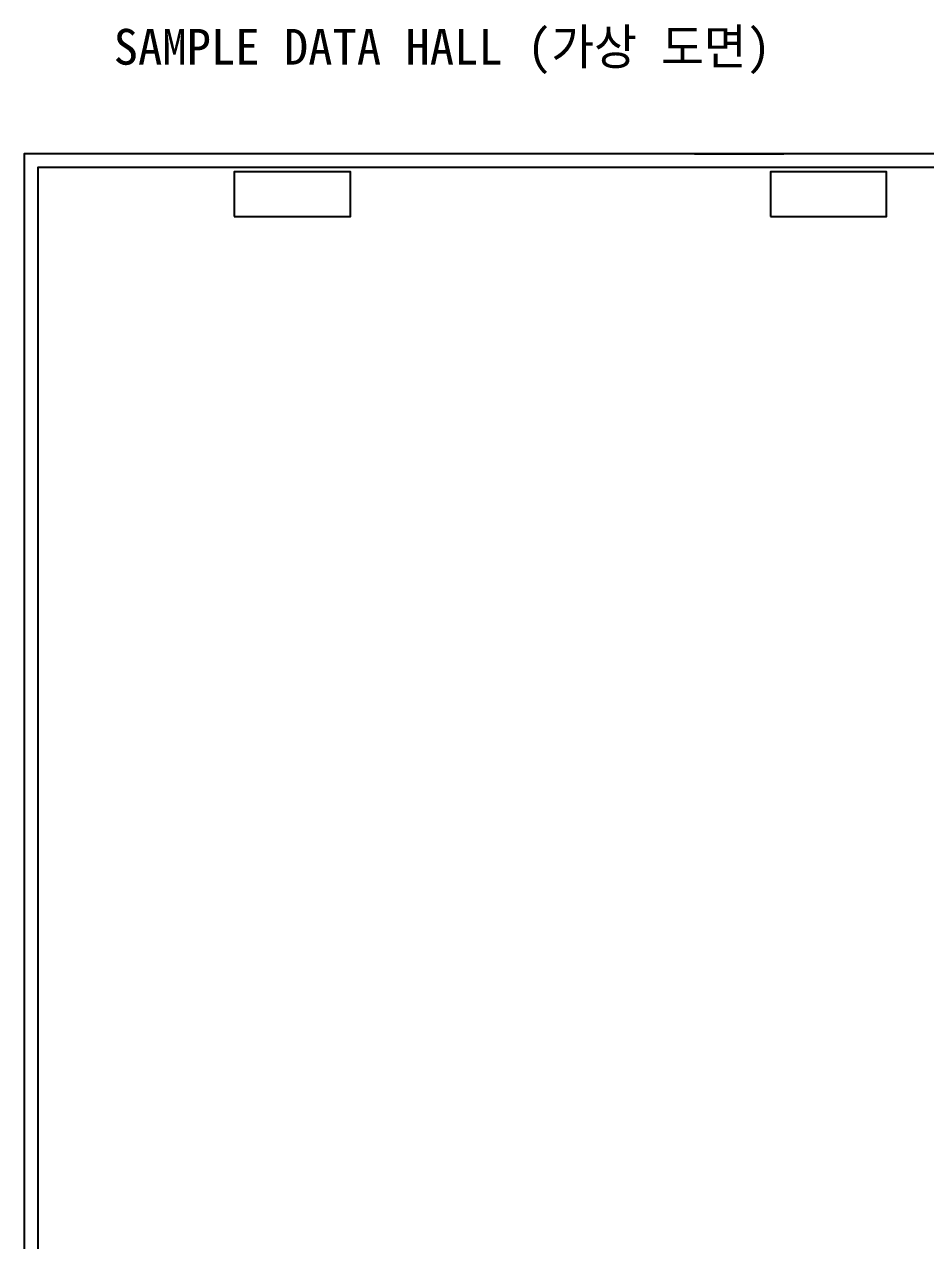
# Model space of a CAD drawing. Header units: millimetres. Extents: x 0 to 80000, y 0 to 52902.
# Drawn here: x 0 to 20175, y 25671 to 52902 of the extents above; entities that cross this region are included whole.
import ezdxf

# ---------------------------------------------------------------- set-up
doc = ezdxf.new("R2010")
doc.units = ezdxf.units.MM
for name, color, linetype in [('A-ANNO', 7, 'Continuous'), ('A-GLAZ', 7, 'Continuous'), ('A-WALL', 7, 'Continuous'), ('M-CRAH', 7, 'Continuous')]:
    doc.layers.add(name, color=color, linetype=linetype)

# ---------------------------------------------------------------- blocks, each defined once
blk = doc.blocks.new('CRAH_UNIT')
blk.add_lwpolyline([(-1300, -500), (1300, -500), (1300, 500), (-1300, 500)], close=True)

msp = doc.modelspace()

# ---------------------------------------------------------------- linework, layer by layer
at = {"layer": 'A-GLAZ'}
msp.add_line((15000, 50000), (17000, 50000), dxfattribs=at)
at = {"layer": 'A-WALL'}
for points in [[(0, 0), (60000, 0), (60000, 50000), (0, 50000)], [(300, 300), (59700, 300), (59700, 49700), (300, 49700)]]:
    msp.add_lwpolyline(points, close=True, dxfattribs=at)

# ---------------------------------------------------------------- block references
at = {"layer": 'M-CRAH'}
for p in [(6000, 49100), (18000, 49100)]:
    msp.add_blockref('CRAH_UNIT', p, dxfattribs=at)

# ---------------------------------------------------------------- texts
at = {"layer": 'A-ANNO'}
msp.add_text('SAMPLE DATA HALL (가상 도면)', height=800, dxfattribs=at).set_placement((2000, 52000))

doc.saveas('drawing.dxf')
